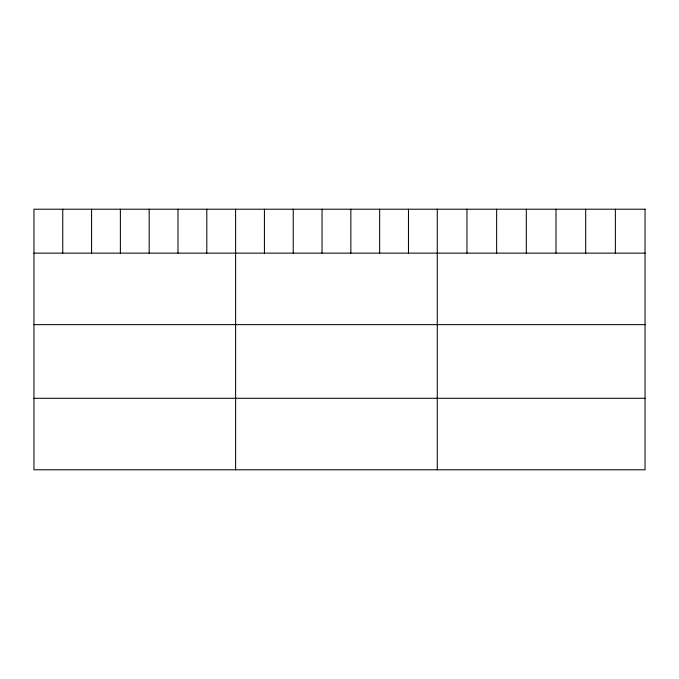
<?xml version="1.0" encoding="UTF-8"?>
<svg xmlns="http://www.w3.org/2000/svg" width="679" height="679" viewBox="0 0 679 679"><rect width="100%" height="100%" fill="white"/><g stroke="black" fill="none" stroke-linecap="round" stroke-linejoin="round"><path stroke-width="1.02" d="M33.95 253.14L645.05 253.14M33.95 324.638L645.05 324.638M33.95 398.293L645.05 398.293M615.369 209.208L615.369 253.14M585.688 209.208L585.688 253.14M556.008 209.208L556.008 253.14M526.318 209.208L526.318 253.14M496.638 209.208L496.638 253.14M466.957 209.208L466.957 253.14M437.276 209.208L437.276 469.792M408.469 209.208L408.469 253.14M379.654 209.208L379.654 253.14M350.848 209.208L350.848 253.14M322.041 209.208L322.041 253.14M293.235 209.208L293.235 253.14M264.42 209.208L264.42 253.14M235.613 209.208L235.613 469.792M206.806 209.208L206.806 253.14M177.991 209.208L177.991 253.14M149.185 209.208L149.185 253.14M120.378 209.208L120.378 253.14M91.572 209.208L91.572 253.14M62.757 209.208L62.757 253.14M645.05 209.208L33.95 209.208L33.95 469.792L645.05 469.792L645.05 209.208"/></g></svg>
